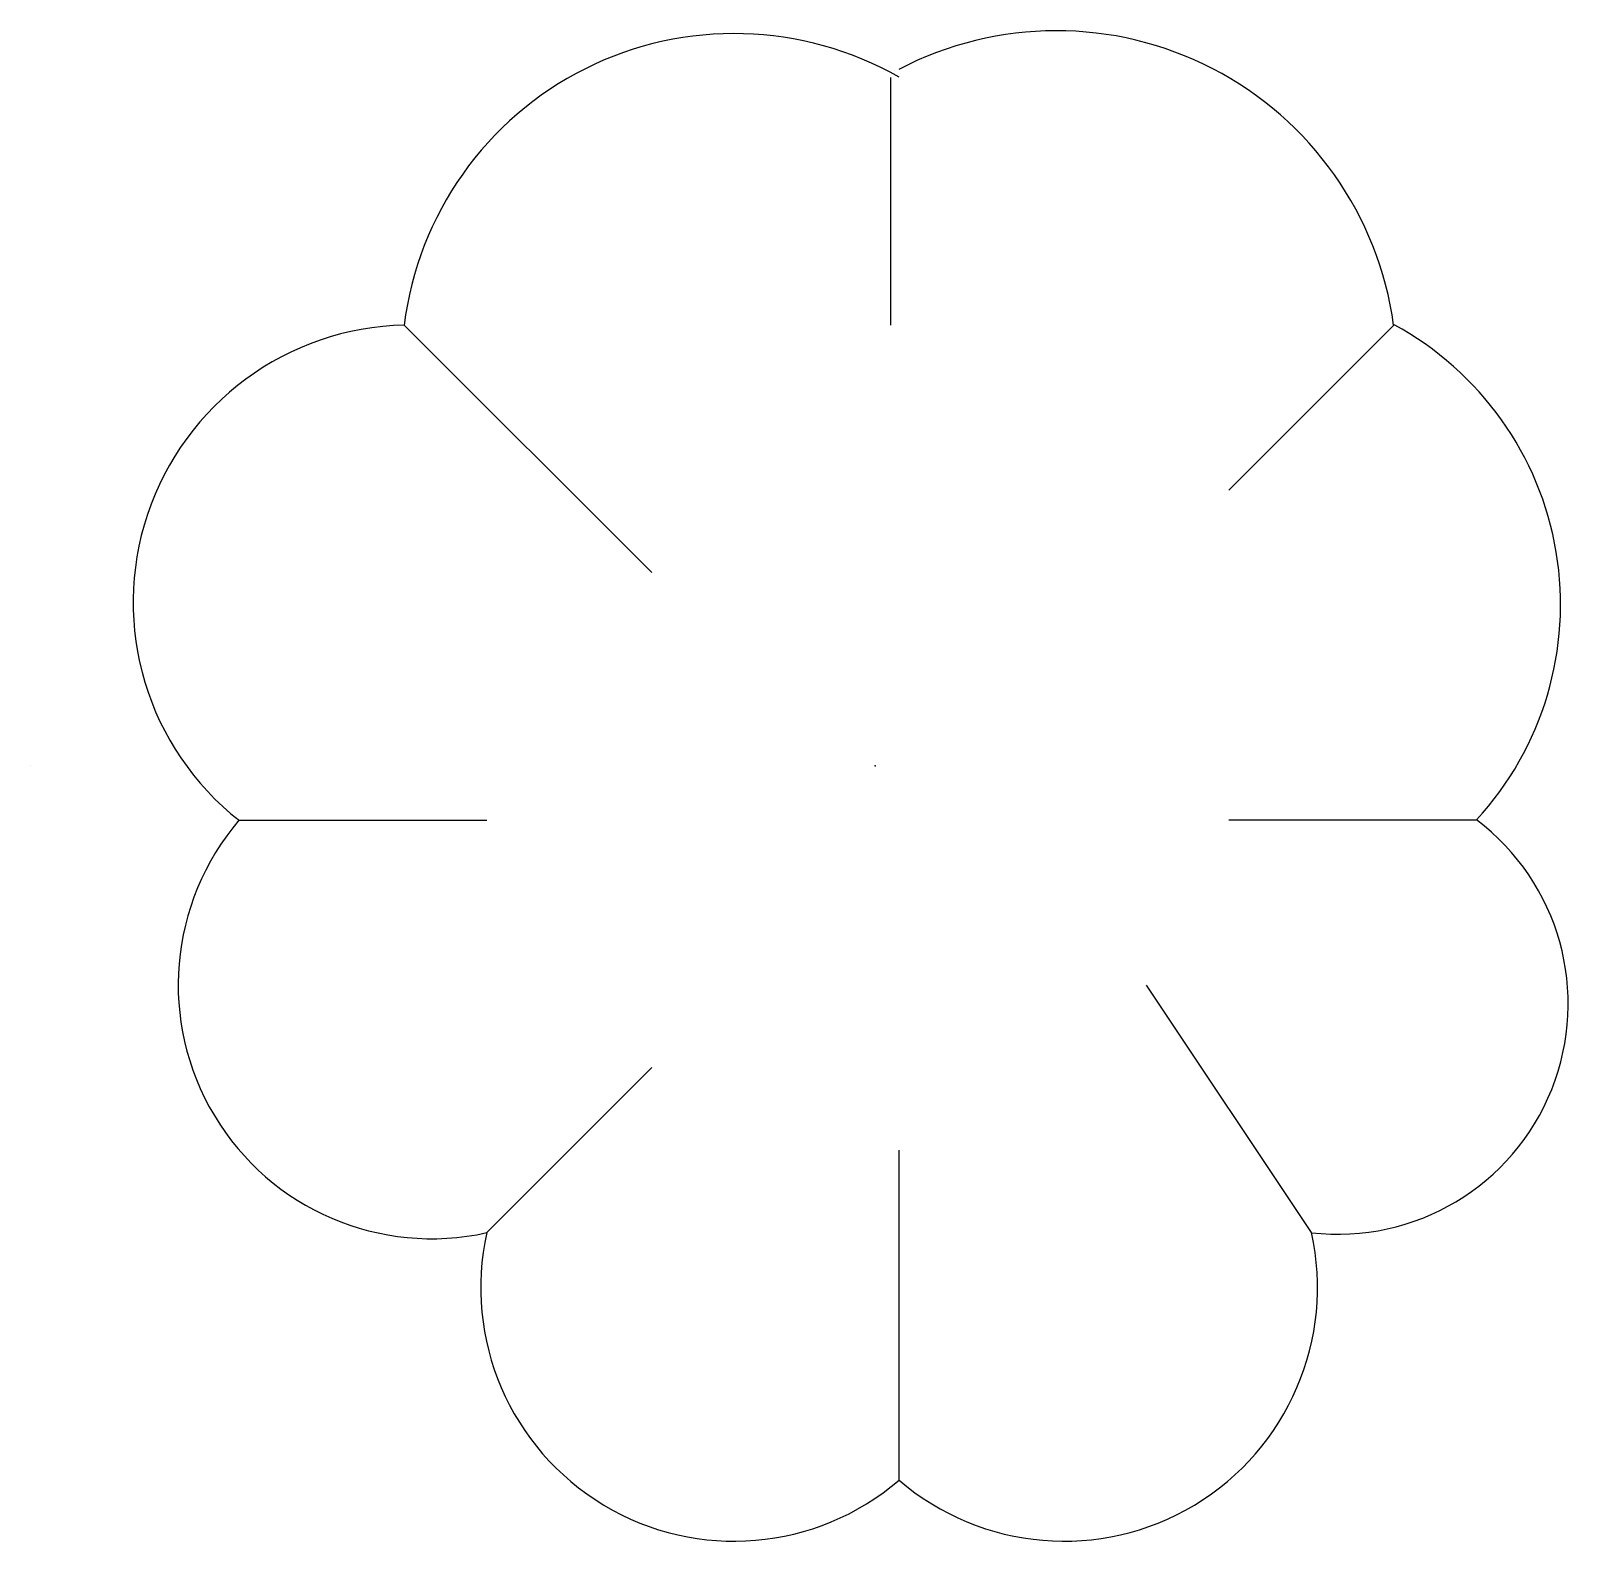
# Model space of a CAD drawing. Extents: x 341888 to 342980, y 65512 to 66584.
import ezdxf

# ---------------------------------------------------------------- set-up
doc = ezdxf.new("R2010")
doc.units = 0
doc.header["$MEASUREMENT"] = 0
doc.layers.get('0').update_dxf_attribs({"linetype": 'CONTINUOUS'})
doc.layers.add('ORIGIN', color=7, linetype='CONTINUOUS')

msp = doc.modelspace()

# ---------------------------------------------------------------- linework, layer by layer
at = {"color": 7, "linetype": 'CONTINUOUS'}
for p, q in [((342498.9, 66375.2), (342498.9, 66551)), ((342498.9, 66375.2), (342498.9, 66551)), ((342153.2, 66375.2), (342329, 66199.4)), ((342153.2, 66375.2), (342329, 66199.4)), ((342856.3, 66375.2), (342739.1, 66258)), ((342856.3, 66375.2), (342739.1, 66258)), ((342036, 66023.7), (342211.8, 66023.7)), ((342036, 66023.7), (342211.8, 66023.7)), ((342914.9, 66023.7), (342739.1, 66023.7)), ((342914.9, 66023.7), (342739.1, 66023.7)), ((342797.7, 65730.7), (342680.5, 65906.5)), ((342797.7, 65730.7), (342680.5, 65906.5)), ((342211.8, 65730.7), (342329, 65847.9)), ((342211.8, 65730.7), (342329, 65847.9)), ((342504.8, 65554.9), (342504.8, 65789.3)), ((342504.8, 65554.9), (342504.8, 65789.3))]:
    msp.add_line(p, q, dxfattribs=at)
for centre, radius, start, end in [((342387.6, 66345.9), 236.3, 60.2744, 172.87), ((342616.5, 66342.4), 241.8, 7.7827, 117.5528), ((342157.5, 66178.3), 196.9, 91.2087, 231.923), ((342748.9, 66176.8), 225.8, 317.3442, 61.5816), ((342172.7, 65906.5), 180.1, 139.3793, 282.5531), ((342816.5, 65893.2), 163.6, 263.4386, 52.9723), ((342387.6, 65691.7), 180.1, 167.4571, 310.5898), ((342621.9, 65691.7), 180.1, 229.4011, 12.5466)]:
    msp.add_arc(centre, radius, start, end, dxfattribs=at)
at = {"layer": 'ORIGIN', "color": 170, "linetype": 'CONTINUOUS'}
msp.add_line((341887.8, 66062.1), (341887.8, 66062.1), dxfattribs=at)
msp.add_point((342487.8, 66062.1), dxfattribs=at)
msp.add_point((342487.8, 66062.1), dxfattribs=at)
msp.add_point((342487.8, 66062.1), dxfattribs=at)
msp.add_point((342487.8, 66062.1), dxfattribs=at)

doc.saveas('drawing.dxf')
